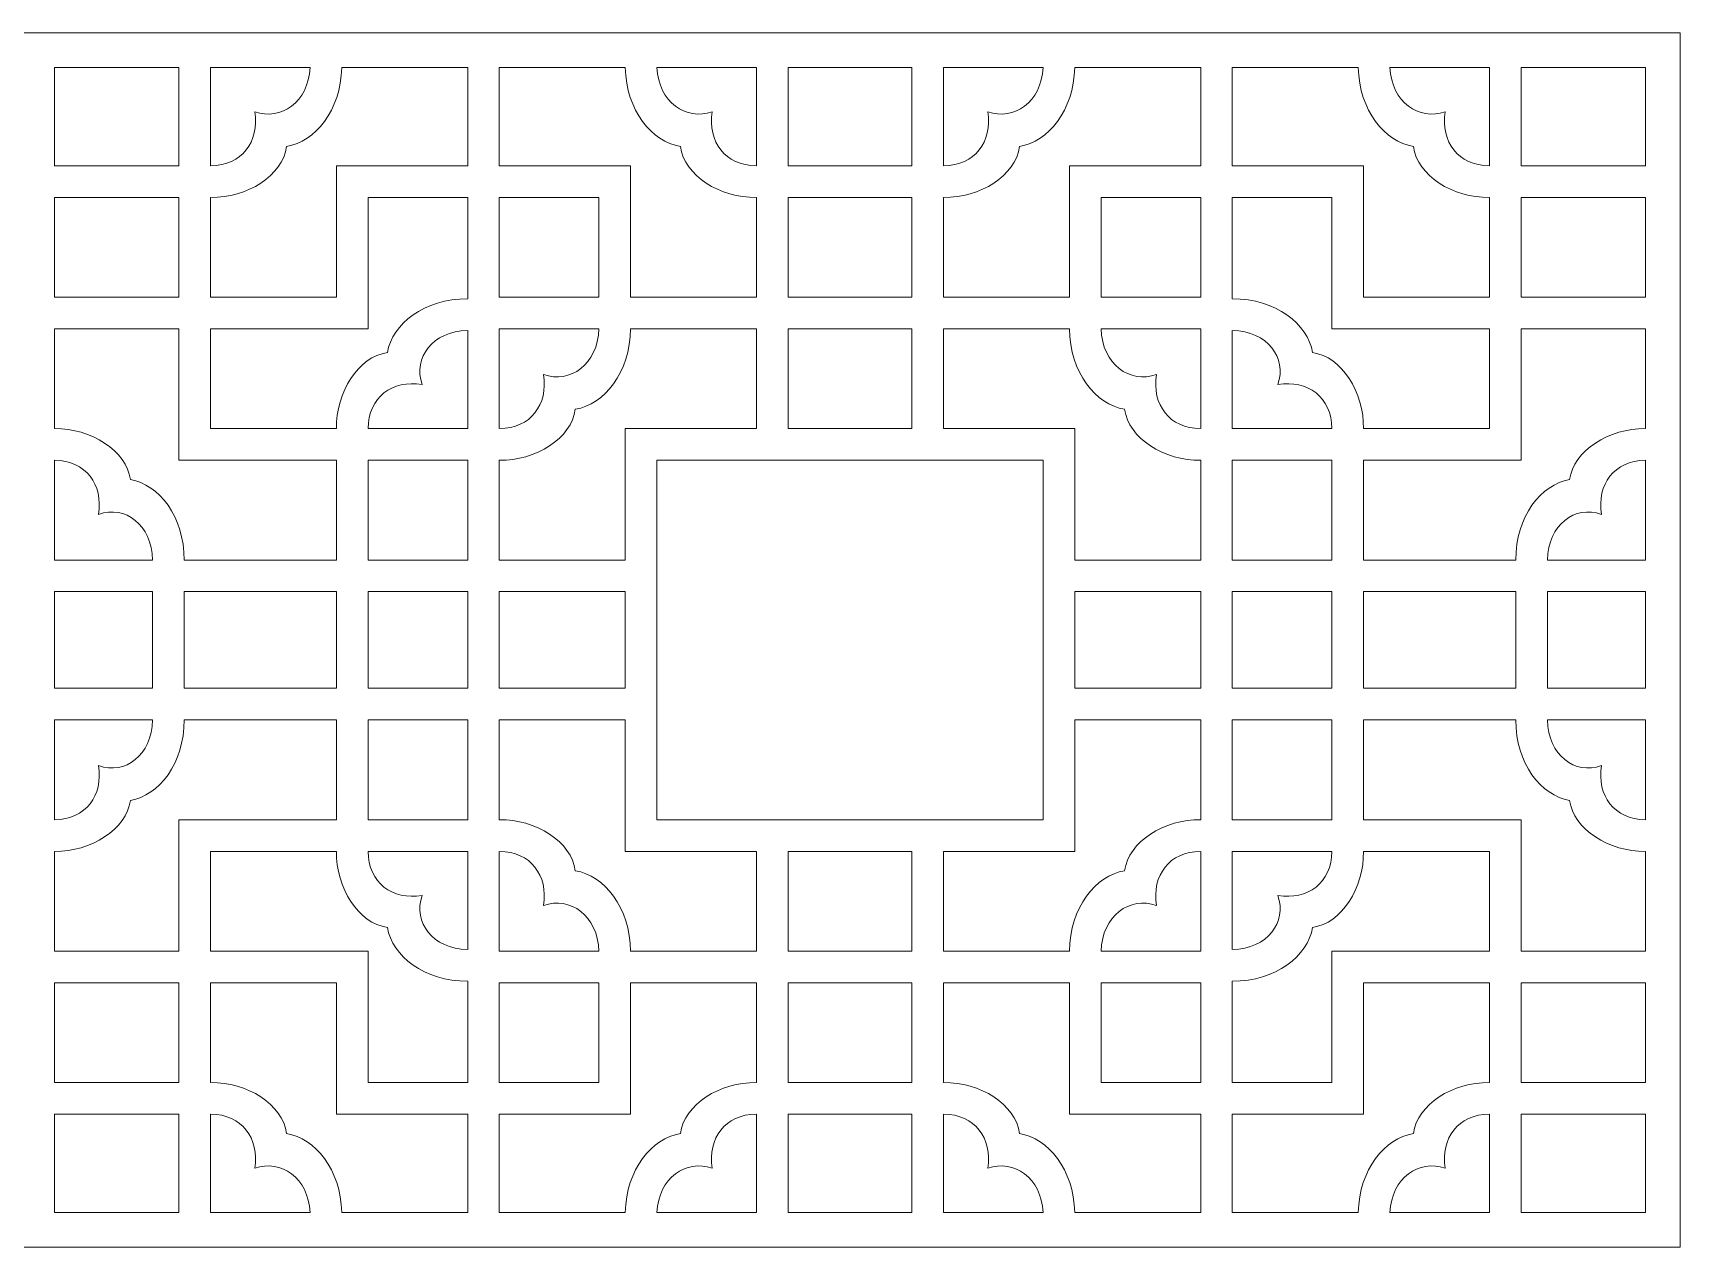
# Model space of a CAD drawing. Header units: centimetres. Extents: x -18.9 to 13.2, y -8.4 to 3.4.
# Drawn here: x -2.85 to 13.22, y -8.44 to 3.4 of the extents above; entities that cross this region are included whole.
import ezdxf

# ---------------------------------------------------------------- set-up
doc = ezdxf.new("R2010")
doc.units = ezdxf.units.CM
doc.header["$MEASUREMENT"] = 0
doc.layers.add('layer 1', color=7, linetype='Continuous')

msp = doc.modelspace()

# ---------------------------------------------------------------- linework, layer by layer
at = {"layer": 'layer 1', "color": 242, "lineweight": 9}
for points, knots in [([(-18.92007, -8.44021), (-18.92007, -8.44021), (-18.92007, 3.40062), (-18.92007, 3.40062), (-18.92007, 3.40062), (-18.92007, 3.40062), (13.21933, 3.40062), (13.21933, 3.40062), (13.21933, 3.40062), (13.21933, 3.40062), (13.21933, -8.44021), (13.21933, -8.44021), (13.21933, -8.44021), (13.21933, -8.44021), (-18.92007, -8.44021), (-18.92007, -8.44021)], [0, 0, 0, 0, 0.2, 0.2, 0.2, 0.2, 0.4, 0.4, 0.4, 0.4, 0.6, 0.6, 0.6, 0.6, 1, 1, 1, 1]), ([(-1.4256, 3.06231), (-1.4256, 3.06231), (-1.4256, 2.10446), (-1.4256, 2.10446), (-1.4256, 2.10446), (-1.4256, 2.10446), (-2.63896, 2.10446), (-2.63896, 2.10446), (-2.63896, 2.10446), (-2.63896, 2.10446), (-2.63896, 3.06231), (-2.63896, 3.06231), (-2.63896, 3.06231), (-2.63896, 3.06231), (-1.4256, 3.06231), (-1.4256, 3.06231)], [0, 0, 0, 0, 0.2, 0.2, 0.2, 0.2, 0.4, 0.4, 0.4, 0.4, 0.6, 0.6, 0.6, 0.6, 1, 1, 1, 1]), ([(-0.1468, 3.06231), (-0.16336, 2.72597), (-0.42983, 2.54078), (-0.68617, 2.6323), (-0.68617, 2.6323), (-0.64051, 2.33772), (-0.80952, 2.10792), (-1.11742, 2.10446), (-1.11742, 2.10446), (-1.11742, 2.10446), (-1.11742, 3.06231), (-1.11742, 3.06231), (-1.11742, 3.06231), (-1.11742, 3.06231), (-0.1468, 3.06231), (-0.1468, 3.06231)], [0, 0, 0, 0, 0.2, 0.2, 0.2, 0.2, 0.4, 0.4, 0.4, 0.4, 0.6, 0.6, 0.6, 0.6, 1, 1, 1, 1]), ([(1.39131, 3.06231), (1.39131, 3.06231), (1.39131, 2.10446), (1.39131, 2.10446), (1.39131, 2.10446), (1.39131, 2.10446), (0.11147, 2.10446), (0.11147, 2.10446), (0.11147, 2.10446), (0.11147, 2.10446), (0.11147, 0.8229), (0.11147, 0.8229), (0.11147, 0.8229), (0.11147, 0.8229), (-1.11742, 0.8229), (-1.11742, 0.8229), (-1.11742, 0.8229), (-1.11742, 0.8229), (-1.11742, 1.79628), (-1.11742, 1.79628), (-1.11742, 1.79628), (-0.76377, 1.78934), (-0.4119, 2.01067), (-0.3756, 2.29348), (-0.3756, 2.29348), (-0.09909, 2.33727), (0.15497, 2.64589), (0.1618, 3.06231), (0.1618, 3.06231), (0.1618, 3.06231), (1.39131, 3.06231), (1.39131, 3.06231)], [0, 0, 0, 0, 0.11111111, 0.11111111, 0.11111111, 0.11111111, 0.22222222, 0.22222222, 0.22222222, 0.22222222, 0.33333333, 0.33333333, 0.33333333, 0.33333333, 0.44444444, 0.44444444, 0.44444444, 0.44444444, 0.55555556, 0.55555556, 0.55555556, 0.55555556, 0.66666667, 0.66666667, 0.66666667, 0.66666667, 0.77777778, 0.77777778, 0.77777778, 0.77777778, 1, 1, 1, 1]), ([(2.929, 3.06231), (2.93584, 2.64589), (3.1899, 2.33727), (3.46641, 2.29348), (3.46641, 2.29348), (3.50271, 2.01067), (3.85458, 1.78934), (4.20823, 1.79628), (4.20823, 1.79628), (4.20823, 1.79628), (4.20823, 0.8229), (4.20823, 0.8229), (4.20823, 0.8229), (4.20823, 0.8229), (2.97934, 0.8229), (2.97934, 0.8229), (2.97934, 0.8229), (2.97934, 0.8229), (2.97934, 2.10446), (2.97934, 2.10446), (2.97934, 2.10446), (2.97934, 2.10446), (1.69949, 2.10446), (1.69949, 2.10446), (1.69949, 2.10446), (1.69949, 2.10446), (1.69949, 3.06231), (1.69949, 3.06231), (1.69949, 3.06231), (1.69949, 3.06231), (2.929, 3.06231), (2.929, 3.06231)], [0, 0, 0, 0, 0.11111111, 0.11111111, 0.11111111, 0.11111111, 0.22222222, 0.22222222, 0.22222222, 0.22222222, 0.33333333, 0.33333333, 0.33333333, 0.33333333, 0.44444444, 0.44444444, 0.44444444, 0.44444444, 0.55555556, 0.55555556, 0.55555556, 0.55555556, 0.66666667, 0.66666667, 0.66666667, 0.66666667, 0.77777778, 0.77777778, 0.77777778, 0.77777778, 1, 1, 1, 1]), ([(4.20823, 3.06231), (4.20823, 3.06231), (4.20823, 2.10446), (4.20823, 2.10446), (4.20823, 2.10446), (3.90032, 2.10792), (3.73131, 2.33772), (3.77697, 2.6323), (3.77697, 2.6323), (3.52064, 2.54078), (3.25416, 2.72597), (3.2376, 3.06231), (3.2376, 3.06231), (3.2376, 3.06231), (4.20823, 3.06231), (4.20823, 3.06231)], [0, 0, 0, 0, 0.2, 0.2, 0.2, 0.2, 0.4, 0.4, 0.4, 0.4, 0.6, 0.6, 0.6, 0.6, 1, 1, 1, 1]), ([(5.72566, 3.06231), (5.72566, 3.06231), (5.72566, 2.10446), (5.72566, 2.10446), (5.72566, 2.10446), (5.72566, 2.10446), (4.51641, 2.10446), (4.51641, 2.10446), (4.51641, 2.10446), (4.51641, 2.10446), (4.51641, 3.06231), (4.51641, 3.06231), (4.51641, 3.06231), (4.51641, 3.06231), (5.72566, 3.06231), (5.72566, 3.06231)], [0, 0, 0, 0, 0.2, 0.2, 0.2, 0.2, 0.4, 0.4, 0.4, 0.4, 0.6, 0.6, 0.6, 0.6, 1, 1, 1, 1]), ([(7.31306, 3.06231), (7.30623, 2.64589), (7.05216, 2.33727), (6.77565, 2.29348), (6.77565, 2.29348), (6.73936, 2.01067), (6.38748, 1.78934), (6.03384, 1.79628), (6.03384, 1.79628), (6.03384, 1.79628), (6.03384, 0.8229), (6.03384, 0.8229), (6.03384, 0.8229), (6.03384, 0.8229), (7.26272, 0.8229), (7.26272, 0.8229), (7.26272, 0.8229), (7.26272, 0.8229), (7.26272, 2.10446), (7.26272, 2.10446), (7.26272, 2.10446), (7.26272, 2.10446), (8.54257, 2.10446), (8.54257, 2.10446), (8.54257, 2.10446), (8.54257, 2.10446), (8.54257, 3.06231), (8.54257, 3.06231), (8.54257, 3.06231), (8.54257, 3.06231), (7.31306, 3.06231), (7.31306, 3.06231)], [0, 0, 0, 0, 0.11111111, 0.11111111, 0.11111111, 0.11111111, 0.22222222, 0.22222222, 0.22222222, 0.22222222, 0.33333333, 0.33333333, 0.33333333, 0.33333333, 0.44444444, 0.44444444, 0.44444444, 0.44444444, 0.55555556, 0.55555556, 0.55555556, 0.55555556, 0.66666667, 0.66666667, 0.66666667, 0.66666667, 0.77777778, 0.77777778, 0.77777778, 0.77777778, 1, 1, 1, 1]), ([(6.03384, 3.06231), (6.03384, 3.06231), (6.03384, 2.10446), (6.03384, 2.10446), (6.03384, 2.10446), (6.34174, 2.10792), (6.51075, 2.33772), (6.46509, 2.6323), (6.46509, 2.6323), (6.72143, 2.54078), (6.9879, 2.72597), (7.00446, 3.06231), (7.00446, 3.06231), (7.00446, 3.06231), (6.03384, 3.06231), (6.03384, 3.06231)], [0, 0, 0, 0, 0.2, 0.2, 0.2, 0.2, 0.4, 0.4, 0.4, 0.4, 0.6, 0.6, 0.6, 0.6, 1, 1, 1, 1]), ([(8.85075, 3.06231), (8.85075, 3.06231), (8.85075, 2.10446), (8.85075, 2.10446), (8.85075, 2.10446), (8.85075, 2.10446), (10.1306, 2.10446), (10.1306, 2.10446), (10.1306, 2.10446), (10.1306, 2.10446), (10.1306, 0.8229), (10.1306, 0.8229), (10.1306, 0.8229), (10.1306, 0.8229), (11.35948, 0.8229), (11.35948, 0.8229), (11.35948, 0.8229), (11.35948, 0.8229), (11.35948, 1.79628), (11.35948, 1.79628), (11.35948, 1.79628), (11.00584, 1.78934), (10.65396, 2.01067), (10.61767, 2.29348), (10.61767, 2.29348), (10.34116, 2.33727), (10.0871, 2.64589), (10.08026, 3.06231), (10.08026, 3.06231), (10.08026, 3.06231), (8.85075, 3.06231), (8.85075, 3.06231)], [0, 0, 0, 0, 0.11111111, 0.11111111, 0.11111111, 0.11111111, 0.22222222, 0.22222222, 0.22222222, 0.22222222, 0.33333333, 0.33333333, 0.33333333, 0.33333333, 0.44444444, 0.44444444, 0.44444444, 0.44444444, 0.55555556, 0.55555556, 0.55555556, 0.55555556, 0.66666667, 0.66666667, 0.66666667, 0.66666667, 0.77777778, 0.77777778, 0.77777778, 0.77777778, 1, 1, 1, 1]), ([(10.38886, 3.06231), (10.40542, 2.72597), (10.67189, 2.54078), (10.92823, 2.6323), (10.92823, 2.6323), (10.88257, 2.33772), (11.05158, 2.10792), (11.35948, 2.10446), (11.35948, 2.10446), (11.35948, 2.10446), (11.35948, 3.06231), (11.35948, 3.06231), (11.35948, 3.06231), (11.35948, 3.06231), (10.38886, 3.06231), (10.38886, 3.06231)], [0, 0, 0, 0, 0.2, 0.2, 0.2, 0.2, 0.4, 0.4, 0.4, 0.4, 0.6, 0.6, 0.6, 0.6, 1, 1, 1, 1]), ([(11.66766, 3.06231), (11.66766, 3.06231), (11.66766, 2.10446), (11.66766, 2.10446), (11.66766, 2.10446), (11.66766, 2.10446), (12.88102, 2.10446), (12.88102, 2.10446), (12.88102, 2.10446), (12.88102, 2.10446), (12.88102, 3.06231), (12.88102, 3.06231), (12.88102, 3.06231), (12.88102, 3.06231), (11.66766, 3.06231), (11.66766, 3.06231)], [0, 0, 0, 0, 0.2, 0.2, 0.2, 0.2, 0.4, 0.4, 0.4, 0.4, 0.6, 0.6, 0.6, 0.6, 1, 1, 1, 1]), ([(-2.63896, 1.79628), (-2.63896, 1.79628), (-1.4256, 1.79628), (-1.4256, 1.79628), (-1.4256, 1.79628), (-1.4256, 1.79628), (-1.4256, 0.8229), (-1.4256, 0.8229), (-1.4256, 0.8229), (-1.4256, 0.8229), (-2.63896, 0.8229), (-2.63896, 0.8229), (-2.63896, 0.8229), (-2.63896, 0.8229), (-2.63896, 1.79628), (-2.63896, 1.79628)], [0, 0, 0, 0, 0.2, 0.2, 0.2, 0.2, 0.4, 0.4, 0.4, 0.4, 0.6, 0.6, 0.6, 0.6, 1, 1, 1, 1]), ([(0.11147, -0.45866), (0.10453, -0.10502), (0.32586, 0.24686), (0.60867, 0.28315), (0.60867, 0.28315), (0.65294, 0.56271), (0.96791, 0.80715), (1.39131, 0.80848), (1.39131, 0.80848), (1.39131, 0.80848), (1.39131, 0.8229), (1.39131, 0.8229), (1.39131, 0.8229), (1.39131, 0.8229), (1.39131, 1.79628), (1.39131, 1.79628), (1.39131, 1.79628), (1.39131, 1.79628), (0.41965, 1.79628), (0.41965, 1.79628), (0.41965, 1.79628), (0.41965, 1.79628), (0.41965, 0.51472), (0.41965, 0.51472), (0.41965, 0.51472), (0.41965, 0.51472), (-1.11742, 0.51472), (-1.11742, 0.51472), (-1.11742, 0.51472), (-1.11742, 0.51472), (-1.11742, -0.45866), (-1.11742, -0.45866), (-1.11742, -0.45866), (-1.11742, -0.45866), (0.11147, -0.45866), (0.11147, -0.45866)], [0, 0, 0, 0, 0.1, 0.1, 0.1, 0.1, 0.2, 0.2, 0.2, 0.2, 0.3, 0.3, 0.3, 0.3, 0.4, 0.4, 0.4, 0.4, 0.5, 0.5, 0.5, 0.5, 0.6, 0.6, 0.6, 0.6, 0.7, 0.7, 0.7, 0.7, 0.8, 0.8, 0.8, 0.8, 1, 1, 1, 1]), ([(2.67116, 0.8229), (2.67116, 0.8229), (1.69949, 0.8229), (1.69949, 0.8229), (1.69949, 0.8229), (1.69949, 0.8229), (1.69949, 1.79628), (1.69949, 1.79628), (1.69949, 1.79628), (1.69949, 1.79628), (2.67116, 1.79628), (2.67116, 1.79628), (2.67116, 1.79628), (2.67116, 1.79628), (2.67116, 0.8229), (2.67116, 0.8229)], [0, 0, 0, 0, 0.2, 0.2, 0.2, 0.2, 0.4, 0.4, 0.4, 0.4, 0.6, 0.6, 0.6, 0.6, 1, 1, 1, 1]), ([(5.72566, 1.79628), (5.72566, 1.79628), (5.72566, 0.8229), (5.72566, 0.8229), (5.72566, 0.8229), (5.72566, 0.8229), (4.51641, 0.8229), (4.51641, 0.8229), (4.51641, 0.8229), (4.51641, 0.8229), (4.51641, 1.79628), (4.51641, 1.79628), (4.51641, 1.79628), (4.51641, 1.79628), (5.72566, 1.79628), (5.72566, 1.79628)], [0, 0, 0, 0, 0.2, 0.2, 0.2, 0.2, 0.4, 0.4, 0.4, 0.4, 0.6, 0.6, 0.6, 0.6, 1, 1, 1, 1]), ([(7.5709, 0.8229), (7.5709, 0.8229), (8.54257, 0.8229), (8.54257, 0.8229), (8.54257, 0.8229), (8.54257, 0.8229), (8.54257, 1.79628), (8.54257, 1.79628), (8.54257, 1.79628), (8.54257, 1.79628), (7.5709, 1.79628), (7.5709, 1.79628), (7.5709, 1.79628), (7.5709, 1.79628), (7.5709, 0.8229), (7.5709, 0.8229)], [0, 0, 0, 0, 0.2, 0.2, 0.2, 0.2, 0.4, 0.4, 0.4, 0.4, 0.6, 0.6, 0.6, 0.6, 1, 1, 1, 1]), ([(10.1306, -0.45866), (10.13753, -0.10502), (9.91621, 0.24686), (9.6334, 0.28315), (9.6334, 0.28315), (9.58912, 0.56271), (9.27415, 0.80715), (8.85075, 0.80848), (8.85075, 0.80848), (8.85075, 0.80848), (8.85075, 0.8229), (8.85075, 0.8229), (8.85075, 0.8229), (8.85075, 0.8229), (8.85075, 1.79628), (8.85075, 1.79628), (8.85075, 1.79628), (8.85075, 1.79628), (9.82242, 1.79628), (9.82242, 1.79628), (9.82242, 1.79628), (9.82242, 1.79628), (9.82242, 0.51472), (9.82242, 0.51472), (9.82242, 0.51472), (9.82242, 0.51472), (11.35948, 0.51472), (11.35948, 0.51472), (11.35948, 0.51472), (11.35948, 0.51472), (11.35948, -0.45866), (11.35948, -0.45866), (11.35948, -0.45866), (11.35948, -0.45866), (10.1306, -0.45866), (10.1306, -0.45866)], [0, 0, 0, 0, 0.1, 0.1, 0.1, 0.1, 0.2, 0.2, 0.2, 0.2, 0.3, 0.3, 0.3, 0.3, 0.4, 0.4, 0.4, 0.4, 0.5, 0.5, 0.5, 0.5, 0.6, 0.6, 0.6, 0.6, 0.7, 0.7, 0.7, 0.7, 0.8, 0.8, 0.8, 0.8, 1, 1, 1, 1]), ([(12.88102, 1.79628), (12.88102, 1.79628), (11.66766, 1.79628), (11.66766, 1.79628), (11.66766, 1.79628), (11.66766, 1.79628), (11.66766, 0.8229), (11.66766, 0.8229), (11.66766, 0.8229), (11.66766, 0.8229), (12.88102, 0.8229), (12.88102, 0.8229), (12.88102, 0.8229), (12.88102, 0.8229), (12.88102, 1.79628), (12.88102, 1.79628)], [0, 0, 0, 0, 0.2, 0.2, 0.2, 0.2, 0.4, 0.4, 0.4, 0.4, 0.6, 0.6, 0.6, 0.6, 1, 1, 1, 1]), ([(-2.63896, 0.51472), (-2.63896, 0.51472), (-1.4256, 0.51472), (-1.4256, 0.51472), (-1.4256, 0.51472), (-1.4256, 0.51472), (-1.4256, -0.76684), (-1.4256, -0.76684), (-1.4256, -0.76684), (-1.4256, -0.76684), (0.11147, -0.76684), (0.11147, -0.76684), (0.11147, -0.76684), (0.11147, -0.76684), (0.11147, -1.74022), (0.11147, -1.74022), (0.11147, -1.74022), (0.11147, -1.74022), (-1.37463, -1.74022), (-1.37463, -1.74022), (-1.37463, -1.74022), (-1.37531, -1.31595), (-1.62005, -1.0002), (-1.89998, -0.95586), (-1.89998, -0.95586), (-1.93618, -0.67381), (-2.28627, -0.45294), (-2.63896, -0.45864), (-2.63896, -0.45864), (-2.63896, -0.45864), (-2.63896, 0.51472), (-2.63896, 0.51472)], [0, 0, 0, 0, 0.11111111, 0.11111111, 0.11111111, 0.11111111, 0.22222222, 0.22222222, 0.22222222, 0.22222222, 0.33333333, 0.33333333, 0.33333333, 0.33333333, 0.44444444, 0.44444444, 0.44444444, 0.44444444, 0.55555556, 0.55555556, 0.55555556, 0.55555556, 0.66666667, 0.66666667, 0.66666667, 0.66666667, 0.77777778, 0.77777778, 0.77777778, 0.77777778, 1, 1, 1, 1]), ([(1.39131, 0.50026), (1.04625, 0.49045), (0.85473, 0.23241), (0.94749, -0.02741), (0.94749, -0.02741), (0.65291, 0.01825), (0.42311, -0.15076), (0.41965, -0.45866), (0.41965, -0.45866), (0.41965, -0.45866), (1.39131, -0.45866), (1.39131, -0.45866), (1.39131, -0.45866), (1.39131, -0.45866), (1.39131, 0.50026), (1.39131, 0.50026)], [0, 0, 0, 0, 0.2, 0.2, 0.2, 0.2, 0.4, 0.4, 0.4, 0.4, 0.6, 0.6, 0.6, 0.6, 1, 1, 1, 1]), ([(2.6707, 0.51472), (2.66171, 0.16857), (2.391, -0.02374), (2.13075, 0.06918), (2.13075, 0.06918), (2.17641, -0.2254), (2.00739, -0.45519), (1.69949, -0.45866), (1.69949, -0.45866), (1.69949, -0.45866), (1.69949, 0.51472), (1.69949, 0.51472), (1.69949, 0.51472), (1.69949, 0.51472), (2.6707, 0.51472), (2.6707, 0.51472)], [0, 0, 0, 0, 0.2, 0.2, 0.2, 0.2, 0.4, 0.4, 0.4, 0.4, 0.6, 0.6, 0.6, 0.6, 1, 1, 1, 1]), ([(1.69949, -0.76684), (2.05314, -0.77378), (2.40501, -0.55245), (2.44131, -0.26965), (2.44131, -0.26965), (2.72125, -0.22531), (2.97821, 0.09045), (2.97888, 0.51472), (2.97888, 0.51472), (2.97888, 0.51472), (2.97934, 0.51472), (2.97934, 0.51472), (2.97934, 0.51472), (2.97934, 0.51472), (4.20823, 0.51472), (4.20823, 0.51472), (4.20823, 0.51472), (4.20823, 0.51472), (4.20823, -0.45866), (4.20823, -0.45866), (4.20823, -0.45866), (4.20823, -0.45866), (2.92838, -0.45866), (2.92838, -0.45866), (2.92838, -0.45866), (2.92838, -0.45866), (2.92838, -1.74022), (2.92838, -1.74022), (2.92838, -1.74022), (2.92838, -1.74022), (1.69949, -1.74022), (1.69949, -1.74022), (1.69949, -1.74022), (1.69949, -1.74022), (1.69949, -0.76684), (1.69949, -0.76684)], [0, 0, 0, 0, 0.1, 0.1, 0.1, 0.1, 0.2, 0.2, 0.2, 0.2, 0.3, 0.3, 0.3, 0.3, 0.4, 0.4, 0.4, 0.4, 0.5, 0.5, 0.5, 0.5, 0.6, 0.6, 0.6, 0.6, 0.7, 0.7, 0.7, 0.7, 0.8, 0.8, 0.8, 0.8, 1, 1, 1, 1]), ([(5.72566, 0.51472), (5.72566, 0.51472), (5.72566, -0.45866), (5.72566, -0.45866), (5.72566, -0.45866), (5.72566, -0.45866), (4.51641, -0.45866), (4.51641, -0.45866), (4.51641, -0.45866), (4.51641, -0.45866), (4.51641, 0.51472), (4.51641, 0.51472), (4.51641, 0.51472), (4.51641, 0.51472), (5.72566, 0.51472), (5.72566, 0.51472)], [0, 0, 0, 0, 0.2, 0.2, 0.2, 0.2, 0.4, 0.4, 0.4, 0.4, 0.6, 0.6, 0.6, 0.6, 1, 1, 1, 1]), ([(8.54257, -0.76684), (8.18892, -0.77378), (7.83705, -0.55245), (7.80075, -0.26965), (7.80075, -0.26965), (7.52082, -0.22531), (7.26385, 0.09045), (7.26318, 0.51472), (7.26318, 0.51472), (7.26318, 0.51472), (7.26272, 0.51472), (7.26272, 0.51472), (7.26272, 0.51472), (7.26272, 0.51472), (6.03384, 0.51472), (6.03384, 0.51472), (6.03384, 0.51472), (6.03384, 0.51472), (6.03384, -0.45866), (6.03384, -0.45866), (6.03384, -0.45866), (6.03384, -0.45866), (7.31368, -0.45866), (7.31368, -0.45866), (7.31368, -0.45866), (7.31368, -0.45866), (7.31368, -1.74022), (7.31368, -1.74022), (7.31368, -1.74022), (7.31368, -1.74022), (8.54257, -1.74022), (8.54257, -1.74022), (8.54257, -1.74022), (8.54257, -1.74022), (8.54257, -0.76684), (8.54257, -0.76684)], [0, 0, 0, 0, 0.1, 0.1, 0.1, 0.1, 0.2, 0.2, 0.2, 0.2, 0.3, 0.3, 0.3, 0.3, 0.4, 0.4, 0.4, 0.4, 0.5, 0.5, 0.5, 0.5, 0.6, 0.6, 0.6, 0.6, 0.7, 0.7, 0.7, 0.7, 0.8, 0.8, 0.8, 0.8, 1, 1, 1, 1]), ([(7.57136, 0.51472), (7.58035, 0.16857), (7.85106, -0.02374), (8.11132, 0.06918), (8.11132, 0.06918), (8.06566, -0.2254), (8.23467, -0.45519), (8.54257, -0.45866), (8.54257, -0.45866), (8.54257, -0.45866), (8.54257, 0.51472), (8.54257, 0.51472), (8.54257, 0.51472), (8.54257, 0.51472), (7.57136, 0.51472), (7.57136, 0.51472)], [0, 0, 0, 0, 0.2, 0.2, 0.2, 0.2, 0.4, 0.4, 0.4, 0.4, 0.6, 0.6, 0.6, 0.6, 1, 1, 1, 1]), ([(8.85075, 0.50026), (9.19581, 0.49045), (9.38734, 0.23241), (9.29457, -0.02741), (9.29457, -0.02741), (9.58915, 0.01825), (9.81895, -0.15076), (9.82242, -0.45866), (9.82242, -0.45866), (9.82242, -0.45866), (8.85075, -0.45866), (8.85075, -0.45866), (8.85075, -0.45866), (8.85075, -0.45866), (8.85075, 0.50026), (8.85075, 0.50026)], [0, 0, 0, 0, 0.2, 0.2, 0.2, 0.2, 0.4, 0.4, 0.4, 0.4, 0.6, 0.6, 0.6, 0.6, 1, 1, 1, 1]), ([(12.88102, 0.51472), (12.88102, 0.51472), (11.66766, 0.51472), (11.66766, 0.51472), (11.66766, 0.51472), (11.66766, 0.51472), (11.66766, -0.76684), (11.66766, -0.76684), (11.66766, -0.76684), (11.66766, -0.76684), (10.1306, -0.76684), (10.1306, -0.76684), (10.1306, -0.76684), (10.1306, -0.76684), (10.1306, -1.74022), (10.1306, -1.74022), (10.1306, -1.74022), (10.1306, -1.74022), (11.6167, -1.74022), (11.6167, -1.74022), (11.6167, -1.74022), (11.61737, -1.31595), (11.86211, -1.0002), (12.14205, -0.95586), (12.14205, -0.95586), (12.17825, -0.67381), (12.52834, -0.45294), (12.88102, -0.45864), (12.88102, -0.45864), (12.88102, -0.45864), (12.88102, 0.51472), (12.88102, 0.51472)], [0, 0, 0, 0, 0.11111111, 0.11111111, 0.11111111, 0.11111111, 0.22222222, 0.22222222, 0.22222222, 0.22222222, 0.33333333, 0.33333333, 0.33333333, 0.33333333, 0.44444444, 0.44444444, 0.44444444, 0.44444444, 0.55555556, 0.55555556, 0.55555556, 0.55555556, 0.66666667, 0.66666667, 0.66666667, 0.66666667, 0.77777778, 0.77777778, 0.77777778, 0.77777778, 1, 1, 1, 1]), ([(-2.63896, -0.76691), (-2.33287, -0.77176), (-2.16503, -1.00102), (-2.21055, -1.29469), (-2.21055, -1.29469), (-1.95029, -1.20177), (-1.69181, -1.39407), (-1.68282, -1.74022), (-1.68282, -1.74022), (-1.68282, -1.74022), (-2.63896, -1.74022), (-2.63896, -1.74022), (-2.63896, -1.74022), (-2.63896, -1.74022), (-2.63896, -0.76691), (-2.63896, -0.76691)], [0, 0, 0, 0, 0.2, 0.2, 0.2, 0.2, 0.4, 0.4, 0.4, 0.4, 0.6, 0.6, 0.6, 0.6, 1, 1, 1, 1]), ([(1.39131, -1.74022), (1.39131, -1.74022), (0.41965, -1.74022), (0.41965, -1.74022), (0.41965, -1.74022), (0.41965, -1.74022), (0.41965, -0.76684), (0.41965, -0.76684), (0.41965, -0.76684), (0.41965, -0.76684), (1.39131, -0.76684), (1.39131, -0.76684), (1.39131, -0.76684), (1.39131, -0.76684), (1.39131, -1.74022), (1.39131, -1.74022)], [0, 0, 0, 0, 0.2, 0.2, 0.2, 0.2, 0.4, 0.4, 0.4, 0.4, 0.6, 0.6, 0.6, 0.6, 1, 1, 1, 1]), ([(7.00551, -0.76684), (7.00551, -1.93547), (7.00551, -3.10412), (7.00551, -4.27274), (7.00551, -4.27274), (5.83492, -4.27274), (4.40713, -4.27274), (3.23656, -4.27274), (3.23656, -4.27274), (3.23656, -3.10412), (3.23656, -1.93547), (3.23656, -0.76684), (3.23656, -0.76684), (4.40713, -0.76684), (5.83492, -0.76684), (7.00551, -0.76684)], [0, 0, 0, 0, 0.2, 0.2, 0.2, 0.2, 0.4, 0.4, 0.4, 0.4, 0.6, 0.6, 0.6, 0.6, 1, 1, 1, 1]), ([(8.85075, -1.74022), (8.85075, -1.74022), (9.82242, -1.74022), (9.82242, -1.74022), (9.82242, -1.74022), (9.82242, -1.74022), (9.82242, -0.76684), (9.82242, -0.76684), (9.82242, -0.76684), (9.82242, -0.76684), (8.85075, -0.76684), (8.85075, -0.76684), (8.85075, -0.76684), (8.85075, -0.76684), (8.85075, -1.74022), (8.85075, -1.74022)], [0, 0, 0, 0, 0.2, 0.2, 0.2, 0.2, 0.4, 0.4, 0.4, 0.4, 0.6, 0.6, 0.6, 0.6, 1, 1, 1, 1]), ([(12.88102, -0.76691), (12.57493, -0.77176), (12.40709, -1.00102), (12.45261, -1.29469), (12.45261, -1.29469), (12.19235, -1.20177), (11.93387, -1.39407), (11.92488, -1.74022), (11.92488, -1.74022), (11.92488, -1.74022), (12.88102, -1.74022), (12.88102, -1.74022), (12.88102, -1.74022), (12.88102, -1.74022), (12.88102, -0.76691), (12.88102, -0.76691)], [0, 0, 0, 0, 0.2, 0.2, 0.2, 0.2, 0.4, 0.4, 0.4, 0.4, 0.6, 0.6, 0.6, 0.6, 1, 1, 1, 1]), ([(-1.68282, -2.0484), (-1.68282, -2.0484), (-2.63896, -2.0484), (-2.63896, -2.0484), (-2.63896, -2.0484), (-2.63896, -2.36267), (-2.63896, -2.67693), (-2.63896, -2.99118), (-2.63896, -2.99118), (-2.63896, -2.99118), (-1.68282, -2.99118), (-1.68282, -2.99118), (-1.68282, -2.99118), (-1.68282, -2.67693), (-1.68282, -2.36266), (-1.68282, -2.0484)], [0, 0, 0, 0, 0.2, 0.2, 0.2, 0.2, 0.4, 0.4, 0.4, 0.4, 0.6, 0.6, 0.6, 0.6, 1, 1, 1, 1]), ([(0.11147, -2.0484), (0.11147, -2.0484), (-1.37463, -2.0484), (-1.37463, -2.0484), (-1.37463, -2.0484), (-1.37463, -2.36267), (-1.37463, -2.67693), (-1.37463, -2.99118), (-1.37463, -2.99118), (-1.37463, -2.99118), (0.11147, -2.99118), (0.11147, -2.99118), (0.11147, -2.99118), (0.11147, -2.67693), (0.11147, -2.36266), (0.11147, -2.0484)], [0, 0, 0, 0, 0.2, 0.2, 0.2, 0.2, 0.4, 0.4, 0.4, 0.4, 0.6, 0.6, 0.6, 0.6, 1, 1, 1, 1]), ([(1.39131, -2.0484), (1.39131, -2.0484), (0.41965, -2.0484), (0.41965, -2.0484), (0.41965, -2.0484), (0.41965, -2.36267), (0.41965, -2.67693), (0.41965, -2.99118), (0.41965, -2.99118), (0.41965, -2.99118), (1.39131, -2.99118), (1.39131, -2.99118), (1.39131, -2.99118), (1.39131, -2.67693), (1.39131, -2.36266), (1.39131, -2.0484)], [0, 0, 0, 0, 0.2, 0.2, 0.2, 0.2, 0.4, 0.4, 0.4, 0.4, 0.6, 0.6, 0.6, 0.6, 1, 1, 1, 1]), ([(2.92838, -2.0484), (2.92838, -2.0484), (1.69949, -2.0484), (1.69949, -2.0484), (1.69949, -2.0484), (1.69949, -2.36267), (1.69949, -2.67693), (1.69949, -2.99118), (1.69949, -2.99118), (1.69949, -2.99118), (2.92838, -2.99118), (2.92838, -2.99118), (2.92838, -2.99118), (2.92838, -2.67693), (2.92838, -2.36266), (2.92838, -2.0484)], [0, 0, 0, 0, 0.2, 0.2, 0.2, 0.2, 0.4, 0.4, 0.4, 0.4, 0.6, 0.6, 0.6, 0.6, 1, 1, 1, 1]), ([(7.31368, -2.0484), (7.31368, -2.0484), (8.54257, -2.0484), (8.54257, -2.0484), (8.54257, -2.0484), (8.54257, -2.36267), (8.54257, -2.67693), (8.54257, -2.99118), (8.54257, -2.99118), (8.54257, -2.99118), (7.31368, -2.99118), (7.31368, -2.99118), (7.31368, -2.99118), (7.31368, -2.67693), (7.31368, -2.36266), (7.31368, -2.0484)], [0, 0, 0, 0, 0.2, 0.2, 0.2, 0.2, 0.4, 0.4, 0.4, 0.4, 0.6, 0.6, 0.6, 0.6, 1, 1, 1, 1]), ([(8.85075, -2.0484), (8.85075, -2.0484), (9.82242, -2.0484), (9.82242, -2.0484), (9.82242, -2.0484), (9.82242, -2.36267), (9.82242, -2.67693), (9.82242, -2.99118), (9.82242, -2.99118), (9.82242, -2.99118), (8.85075, -2.99118), (8.85075, -2.99118), (8.85075, -2.99118), (8.85075, -2.67693), (8.85075, -2.36266), (8.85075, -2.0484)], [0, 0, 0, 0, 0.2, 0.2, 0.2, 0.2, 0.4, 0.4, 0.4, 0.4, 0.6, 0.6, 0.6, 0.6, 1, 1, 1, 1]), ([(10.1306, -2.0484), (10.1306, -2.0484), (11.6167, -2.0484), (11.6167, -2.0484), (11.6167, -2.0484), (11.6167, -2.36267), (11.6167, -2.67693), (11.6167, -2.99118), (11.6167, -2.99118), (11.6167, -2.99118), (10.1306, -2.99118), (10.1306, -2.99118), (10.1306, -2.99118), (10.1306, -2.67693), (10.1306, -2.36266), (10.1306, -2.0484)], [0, 0, 0, 0, 0.2, 0.2, 0.2, 0.2, 0.4, 0.4, 0.4, 0.4, 0.6, 0.6, 0.6, 0.6, 1, 1, 1, 1]), ([(11.92488, -2.0484), (11.92488, -2.0484), (12.88102, -2.0484), (12.88102, -2.0484), (12.88102, -2.0484), (12.88102, -2.36267), (12.88102, -2.67693), (12.88102, -2.99118), (12.88102, -2.99118), (12.88102, -2.99118), (11.92488, -2.99118), (11.92488, -2.99118), (11.92488, -2.99118), (11.92488, -2.67693), (11.92488, -2.36266), (11.92488, -2.0484)], [0, 0, 0, 0, 0.2, 0.2, 0.2, 0.2, 0.4, 0.4, 0.4, 0.4, 0.6, 0.6, 0.6, 0.6, 1, 1, 1, 1]), ([(-2.63896, -4.27268), (-2.33287, -4.26783), (-2.16503, -4.03857), (-2.21055, -3.7449), (-2.21055, -3.7449), (-1.95029, -3.83782), (-1.69181, -3.64551), (-1.68282, -3.29936), (-1.68282, -3.29936), (-1.68282, -3.29936), (-2.63896, -3.29936), (-2.63896, -3.29936), (-2.63896, -3.29936), (-2.63896, -3.29936), (-2.63896, -4.27268), (-2.63896, -4.27268)], [0, 0, 0, 0, 0.2, 0.2, 0.2, 0.2, 0.4, 0.4, 0.4, 0.4, 0.6, 0.6, 0.6, 0.6, 1, 1, 1, 1]), ([(-2.63896, -5.5543), (-2.63896, -5.5543), (-1.4256, -5.5543), (-1.4256, -5.5543), (-1.4256, -5.5543), (-1.4256, -5.5543), (-1.4256, -4.27274), (-1.4256, -4.27274), (-1.4256, -4.27274), (-1.4256, -4.27274), (0.11147, -4.27274), (0.11147, -4.27274), (0.11147, -4.27274), (0.11147, -4.27274), (0.11147, -3.29936), (0.11147, -3.29936), (0.11147, -3.29936), (0.11147, -3.29936), (-1.37463, -3.29936), (-1.37463, -3.29936), (-1.37463, -3.29936), (-1.37531, -3.72363), (-1.62005, -4.03939), (-1.89998, -4.08373), (-1.89998, -4.08373), (-1.93618, -4.36578), (-2.28627, -4.58665), (-2.63896, -4.58095), (-2.63896, -4.58095), (-2.63896, -4.58095), (-2.63896, -5.5543), (-2.63896, -5.5543)], [0, 0, 0, 0, 0.11111111, 0.11111111, 0.11111111, 0.11111111, 0.22222222, 0.22222222, 0.22222222, 0.22222222, 0.33333333, 0.33333333, 0.33333333, 0.33333333, 0.44444444, 0.44444444, 0.44444444, 0.44444444, 0.55555556, 0.55555556, 0.55555556, 0.55555556, 0.66666667, 0.66666667, 0.66666667, 0.66666667, 0.77777778, 0.77777778, 0.77777778, 0.77777778, 1, 1, 1, 1]), ([(1.39131, -3.29936), (1.39131, -3.29936), (0.41965, -3.29936), (0.41965, -3.29936), (0.41965, -3.29936), (0.41965, -3.29936), (0.41965, -4.27274), (0.41965, -4.27274), (0.41965, -4.27274), (0.41965, -4.27274), (1.39131, -4.27274), (1.39131, -4.27274), (1.39131, -4.27274), (1.39131, -4.27274), (1.39131, -3.29936), (1.39131, -3.29936)], [0, 0, 0, 0, 0.2, 0.2, 0.2, 0.2, 0.4, 0.4, 0.4, 0.4, 0.6, 0.6, 0.6, 0.6, 1, 1, 1, 1]), ([(1.69949, -4.27274), (2.05314, -4.26581), (2.40501, -4.48713), (2.44131, -4.76994), (2.44131, -4.76994), (2.72125, -4.81428), (2.97821, -5.13003), (2.97888, -5.5543), (2.97888, -5.5543), (2.97888, -5.5543), (2.97934, -5.5543), (2.97934, -5.5543), (2.97934, -5.5543), (2.97934, -5.5543), (4.20823, -5.5543), (4.20823, -5.5543), (4.20823, -5.5543), (4.20823, -5.5543), (4.20823, -4.58092), (4.20823, -4.58092), (4.20823, -4.58092), (4.20823, -4.58092), (2.92838, -4.58092), (2.92838, -4.58092), (2.92838, -4.58092), (2.92838, -4.58092), (2.92838, -3.29936), (2.92838, -3.29936), (2.92838, -3.29936), (2.92838, -3.29936), (1.69949, -3.29936), (1.69949, -3.29936), (1.69949, -3.29936), (1.69949, -3.29936), (1.69949, -4.27274), (1.69949, -4.27274)], [0, 0, 0, 0, 0.1, 0.1, 0.1, 0.1, 0.2, 0.2, 0.2, 0.2, 0.3, 0.3, 0.3, 0.3, 0.4, 0.4, 0.4, 0.4, 0.5, 0.5, 0.5, 0.5, 0.6, 0.6, 0.6, 0.6, 0.7, 0.7, 0.7, 0.7, 0.8, 0.8, 0.8, 0.8, 1, 1, 1, 1]), ([(8.54257, -4.27274), (8.18892, -4.26581), (7.83705, -4.48713), (7.80075, -4.76994), (7.80075, -4.76994), (7.52082, -4.81428), (7.26385, -5.13003), (7.26318, -5.5543), (7.26318, -5.5543), (7.26318, -5.5543), (7.26272, -5.5543), (7.26272, -5.5543), (7.26272, -5.5543), (7.26272, -5.5543), (6.03384, -5.5543), (6.03384, -5.5543), (6.03384, -5.5543), (6.03384, -5.5543), (6.03384, -4.58092), (6.03384, -4.58092), (6.03384, -4.58092), (6.03384, -4.58092), (7.31368, -4.58092), (7.31368, -4.58092), (7.31368, -4.58092), (7.31368, -4.58092), (7.31368, -3.29936), (7.31368, -3.29936), (7.31368, -3.29936), (7.31368, -3.29936), (8.54257, -3.29936), (8.54257, -3.29936), (8.54257, -3.29936), (8.54257, -3.29936), (8.54257, -4.27274), (8.54257, -4.27274)], [0, 0, 0, 0, 0.1, 0.1, 0.1, 0.1, 0.2, 0.2, 0.2, 0.2, 0.3, 0.3, 0.3, 0.3, 0.4, 0.4, 0.4, 0.4, 0.5, 0.5, 0.5, 0.5, 0.6, 0.6, 0.6, 0.6, 0.7, 0.7, 0.7, 0.7, 0.8, 0.8, 0.8, 0.8, 1, 1, 1, 1]), ([(8.85075, -3.29936), (8.85075, -3.29936), (9.82242, -3.29936), (9.82242, -3.29936), (9.82242, -3.29936), (9.82242, -3.29936), (9.82242, -4.27274), (9.82242, -4.27274), (9.82242, -4.27274), (9.82242, -4.27274), (8.85075, -4.27274), (8.85075, -4.27274), (8.85075, -4.27274), (8.85075, -4.27274), (8.85075, -3.29936), (8.85075, -3.29936)], [0, 0, 0, 0, 0.2, 0.2, 0.2, 0.2, 0.4, 0.4, 0.4, 0.4, 0.6, 0.6, 0.6, 0.6, 1, 1, 1, 1]), ([(12.88102, -5.5543), (12.88102, -5.5543), (11.66766, -5.5543), (11.66766, -5.5543), (11.66766, -5.5543), (11.66766, -5.5543), (11.66766, -4.27274), (11.66766, -4.27274), (11.66766, -4.27274), (11.66766, -4.27274), (10.1306, -4.27274), (10.1306, -4.27274), (10.1306, -4.27274), (10.1306, -4.27274), (10.1306, -3.29936), (10.1306, -3.29936), (10.1306, -3.29936), (10.1306, -3.29936), (11.6167, -3.29936), (11.6167, -3.29936), (11.6167, -3.29936), (11.61737, -3.72363), (11.86211, -4.03939), (12.14205, -4.08373), (12.14205, -4.08373), (12.17825, -4.36578), (12.52834, -4.58665), (12.88102, -4.58095), (12.88102, -4.58095), (12.88102, -4.58095), (12.88102, -5.5543), (12.88102, -5.5543)], [0, 0, 0, 0, 0.11111111, 0.11111111, 0.11111111, 0.11111111, 0.22222222, 0.22222222, 0.22222222, 0.22222222, 0.33333333, 0.33333333, 0.33333333, 0.33333333, 0.44444444, 0.44444444, 0.44444444, 0.44444444, 0.55555556, 0.55555556, 0.55555556, 0.55555556, 0.66666667, 0.66666667, 0.66666667, 0.66666667, 0.77777778, 0.77777778, 0.77777778, 0.77777778, 1, 1, 1, 1]), ([(12.88102, -4.27268), (12.57493, -4.26783), (12.40709, -4.03857), (12.45261, -3.7449), (12.45261, -3.7449), (12.19235, -3.83782), (11.93387, -3.64551), (11.92488, -3.29936), (11.92488, -3.29936), (11.92488, -3.29936), (12.88102, -3.29936), (12.88102, -3.29936), (12.88102, -3.29936), (12.88102, -3.29936), (12.88102, -4.27268), (12.88102, -4.27268)], [0, 0, 0, 0, 0.2, 0.2, 0.2, 0.2, 0.4, 0.4, 0.4, 0.4, 0.6, 0.6, 0.6, 0.6, 1, 1, 1, 1]), ([(0.11147, -4.58092), (0.10453, -4.93457), (0.32586, -5.28644), (0.60867, -5.32274), (0.60867, -5.32274), (0.65294, -5.6023), (0.96791, -5.84673), (1.39131, -5.84807), (1.39131, -5.84807), (1.39131, -5.84807), (1.39131, -5.86248), (1.39131, -5.86248), (1.39131, -5.86248), (1.39131, -5.86248), (1.39131, -6.83586), (1.39131, -6.83586), (1.39131, -6.83586), (1.39131, -6.83586), (0.41965, -6.83586), (0.41965, -6.83586), (0.41965, -6.83586), (0.41965, -6.83586), (0.41965, -5.5543), (0.41965, -5.5543), (0.41965, -5.5543), (0.41965, -5.5543), (-1.11742, -5.5543), (-1.11742, -5.5543), (-1.11742, -5.5543), (-1.11742, -5.5543), (-1.11742, -4.58092), (-1.11742, -4.58092), (-1.11742, -4.58092), (-1.11742, -4.58092), (0.11147, -4.58092), (0.11147, -4.58092)], [0, 0, 0, 0, 0.1, 0.1, 0.1, 0.1, 0.2, 0.2, 0.2, 0.2, 0.3, 0.3, 0.3, 0.3, 0.4, 0.4, 0.4, 0.4, 0.5, 0.5, 0.5, 0.5, 0.6, 0.6, 0.6, 0.6, 0.7, 0.7, 0.7, 0.7, 0.8, 0.8, 0.8, 0.8, 1, 1, 1, 1]), ([(1.39131, -5.53984), (1.04625, -5.53004), (0.85473, -5.272), (0.94749, -5.01217), (0.94749, -5.01217), (0.65291, -5.05783), (0.42311, -4.88882), (0.41965, -4.58092), (0.41965, -4.58092), (0.41965, -4.58092), (1.39131, -4.58092), (1.39131, -4.58092), (1.39131, -4.58092), (1.39131, -4.58092), (1.39131, -5.53984), (1.39131, -5.53984)], [0, 0, 0, 0, 0.2, 0.2, 0.2, 0.2, 0.4, 0.4, 0.4, 0.4, 0.6, 0.6, 0.6, 0.6, 1, 1, 1, 1]), ([(2.6707, -5.5543), (2.66171, -5.20815), (2.391, -5.01585), (2.13075, -5.10877), (2.13075, -5.10877), (2.17641, -4.81419), (2.00739, -4.58439), (1.69949, -4.58092), (1.69949, -4.58092), (1.69949, -4.58092), (1.69949, -5.5543), (1.69949, -5.5543), (1.69949, -5.5543), (1.69949, -5.5543), (2.6707, -5.5543), (2.6707, -5.5543)], [0, 0, 0, 0, 0.2, 0.2, 0.2, 0.2, 0.4, 0.4, 0.4, 0.4, 0.6, 0.6, 0.6, 0.6, 1, 1, 1, 1]), ([(5.72566, -5.5543), (5.72566, -5.5543), (5.72566, -4.58092), (5.72566, -4.58092), (5.72566, -4.58092), (5.72566, -4.58092), (4.51641, -4.58092), (4.51641, -4.58092), (4.51641, -4.58092), (4.51641, -4.58092), (4.51641, -5.5543), (4.51641, -5.5543), (4.51641, -5.5543), (4.51641, -5.5543), (5.72566, -5.5543), (5.72566, -5.5543)], [0, 0, 0, 0, 0.2, 0.2, 0.2, 0.2, 0.4, 0.4, 0.4, 0.4, 0.6, 0.6, 0.6, 0.6, 1, 1, 1, 1]), ([(7.57136, -5.5543), (7.58035, -5.20815), (7.85106, -5.01585), (8.11132, -5.10877), (8.11132, -5.10877), (8.06566, -4.81419), (8.23467, -4.58439), (8.54257, -4.58092), (8.54257, -4.58092), (8.54257, -4.58092), (8.54257, -5.5543), (8.54257, -5.5543), (8.54257, -5.5543), (8.54257, -5.5543), (7.57136, -5.5543), (7.57136, -5.5543)], [0, 0, 0, 0, 0.2, 0.2, 0.2, 0.2, 0.4, 0.4, 0.4, 0.4, 0.6, 0.6, 0.6, 0.6, 1, 1, 1, 1]), ([(8.85075, -5.53984), (9.19581, -5.53004), (9.38734, -5.272), (9.29457, -5.01217), (9.29457, -5.01217), (9.58915, -5.05783), (9.81895, -4.88882), (9.82242, -4.58092), (9.82242, -4.58092), (9.82242, -4.58092), (8.85075, -4.58092), (8.85075, -4.58092), (8.85075, -4.58092), (8.85075, -4.58092), (8.85075, -5.53984), (8.85075, -5.53984)], [0, 0, 0, 0, 0.2, 0.2, 0.2, 0.2, 0.4, 0.4, 0.4, 0.4, 0.6, 0.6, 0.6, 0.6, 1, 1, 1, 1]), ([(10.1306, -4.58092), (10.13753, -4.93457), (9.91621, -5.28644), (9.6334, -5.32274), (9.6334, -5.32274), (9.58912, -5.6023), (9.27415, -5.84673), (8.85075, -5.84807), (8.85075, -5.84807), (8.85075, -5.84807), (8.85075, -5.86248), (8.85075, -5.86248), (8.85075, -5.86248), (8.85075, -5.86248), (8.85075, -6.83586), (8.85075, -6.83586), (8.85075, -6.83586), (8.85075, -6.83586), (9.82242, -6.83586), (9.82242, -6.83586), (9.82242, -6.83586), (9.82242, -6.83586), (9.82242, -5.5543), (9.82242, -5.5543), (9.82242, -5.5543), (9.82242, -5.5543), (11.35948, -5.5543), (11.35948, -5.5543), (11.35948, -5.5543), (11.35948, -5.5543), (11.35948, -4.58092), (11.35948, -4.58092), (11.35948, -4.58092), (11.35948, -4.58092), (10.1306, -4.58092), (10.1306, -4.58092)], [0, 0, 0, 0, 0.1, 0.1, 0.1, 0.1, 0.2, 0.2, 0.2, 0.2, 0.3, 0.3, 0.3, 0.3, 0.4, 0.4, 0.4, 0.4, 0.5, 0.5, 0.5, 0.5, 0.6, 0.6, 0.6, 0.6, 0.7, 0.7, 0.7, 0.7, 0.8, 0.8, 0.8, 0.8, 1, 1, 1, 1]), ([(-2.63896, -6.83586), (-2.63896, -6.83586), (-1.4256, -6.83586), (-1.4256, -6.83586), (-1.4256, -6.83586), (-1.4256, -6.83586), (-1.4256, -5.86248), (-1.4256, -5.86248), (-1.4256, -5.86248), (-1.4256, -5.86248), (-2.63896, -5.86248), (-2.63896, -5.86248), (-2.63896, -5.86248), (-2.63896, -5.86248), (-2.63896, -6.83586), (-2.63896, -6.83586)], [0, 0, 0, 0, 0.2, 0.2, 0.2, 0.2, 0.4, 0.4, 0.4, 0.4, 0.6, 0.6, 0.6, 0.6, 1, 1, 1, 1]), ([(1.39131, -8.1019), (1.39131, -8.1019), (1.39131, -7.14404), (1.39131, -7.14404), (1.39131, -7.14404), (1.39131, -7.14404), (0.11147, -7.14404), (0.11147, -7.14404), (0.11147, -7.14404), (0.11147, -7.14404), (0.11147, -5.86248), (0.11147, -5.86248), (0.11147, -5.86248), (0.11147, -5.86248), (-1.11742, -5.86248), (-1.11742, -5.86248), (-1.11742, -5.86248), (-1.11742, -5.86248), (-1.11742, -6.83586), (-1.11742, -6.83586), (-1.11742, -6.83586), (-0.76377, -6.82893), (-0.4119, -7.05025), (-0.3756, -7.33306), (-0.3756, -7.33306), (-0.09909, -7.37685), (0.15497, -7.68547), (0.1618, -8.1019), (0.1618, -8.1019), (0.1618, -8.1019), (1.39131, -8.1019), (1.39131, -8.1019)], [0, 0, 0, 0, 0.11111111, 0.11111111, 0.11111111, 0.11111111, 0.22222222, 0.22222222, 0.22222222, 0.22222222, 0.33333333, 0.33333333, 0.33333333, 0.33333333, 0.44444444, 0.44444444, 0.44444444, 0.44444444, 0.55555556, 0.55555556, 0.55555556, 0.55555556, 0.66666667, 0.66666667, 0.66666667, 0.66666667, 0.77777778, 0.77777778, 0.77777778, 0.77777778, 1, 1, 1, 1]), ([(2.67116, -5.86248), (2.67116, -5.86248), (1.69949, -5.86248), (1.69949, -5.86248), (1.69949, -5.86248), (1.69949, -5.86248), (1.69949, -6.83586), (1.69949, -6.83586), (1.69949, -6.83586), (1.69949, -6.83586), (2.67116, -6.83586), (2.67116, -6.83586), (2.67116, -6.83586), (2.67116, -6.83586), (2.67116, -5.86248), (2.67116, -5.86248)], [0, 0, 0, 0, 0.2, 0.2, 0.2, 0.2, 0.4, 0.4, 0.4, 0.4, 0.6, 0.6, 0.6, 0.6, 1, 1, 1, 1]), ([(2.929, -8.1019), (2.93584, -7.68547), (3.1899, -7.37685), (3.46641, -7.33306), (3.46641, -7.33306), (3.50271, -7.05025), (3.85458, -6.82893), (4.20823, -6.83586), (4.20823, -6.83586), (4.20823, -6.83586), (4.20823, -5.86248), (4.20823, -5.86248), (4.20823, -5.86248), (4.20823, -5.86248), (2.97934, -5.86248), (2.97934, -5.86248), (2.97934, -5.86248), (2.97934, -5.86248), (2.97934, -7.14404), (2.97934, -7.14404), (2.97934, -7.14404), (2.97934, -7.14404), (1.69949, -7.14404), (1.69949, -7.14404), (1.69949, -7.14404), (1.69949, -7.14404), (1.69949, -8.1019), (1.69949, -8.1019), (1.69949, -8.1019), (1.69949, -8.1019), (2.929, -8.1019), (2.929, -8.1019)], [0, 0, 0, 0, 0.11111111, 0.11111111, 0.11111111, 0.11111111, 0.22222222, 0.22222222, 0.22222222, 0.22222222, 0.33333333, 0.33333333, 0.33333333, 0.33333333, 0.44444444, 0.44444444, 0.44444444, 0.44444444, 0.55555556, 0.55555556, 0.55555556, 0.55555556, 0.66666667, 0.66666667, 0.66666667, 0.66666667, 0.77777778, 0.77777778, 0.77777778, 0.77777778, 1, 1, 1, 1]), ([(5.72566, -6.83586), (5.72566, -6.83586), (5.72566, -5.86248), (5.72566, -5.86248), (5.72566, -5.86248), (5.72566, -5.86248), (4.51641, -5.86248), (4.51641, -5.86248), (4.51641, -5.86248), (4.51641, -5.86248), (4.51641, -6.83586), (4.51641, -6.83586), (4.51641, -6.83586), (4.51641, -6.83586), (5.72566, -6.83586), (5.72566, -6.83586)], [0, 0, 0, 0, 0.2, 0.2, 0.2, 0.2, 0.4, 0.4, 0.4, 0.4, 0.6, 0.6, 0.6, 0.6, 1, 1, 1, 1]), ([(7.31306, -8.1019), (7.30623, -7.68547), (7.05216, -7.37685), (6.77565, -7.33306), (6.77565, -7.33306), (6.73936, -7.05025), (6.38748, -6.82893), (6.03384, -6.83586), (6.03384, -6.83586), (6.03384, -6.83586), (6.03384, -5.86248), (6.03384, -5.86248), (6.03384, -5.86248), (6.03384, -5.86248), (7.26272, -5.86248), (7.26272, -5.86248), (7.26272, -5.86248), (7.26272, -5.86248), (7.26272, -7.14404), (7.26272, -7.14404), (7.26272, -7.14404), (7.26272, -7.14404), (8.54257, -7.14404), (8.54257, -7.14404), (8.54257, -7.14404), (8.54257, -7.14404), (8.54257, -8.1019), (8.54257, -8.1019), (8.54257, -8.1019), (8.54257, -8.1019), (7.31306, -8.1019), (7.31306, -8.1019)], [0, 0, 0, 0, 0.11111111, 0.11111111, 0.11111111, 0.11111111, 0.22222222, 0.22222222, 0.22222222, 0.22222222, 0.33333333, 0.33333333, 0.33333333, 0.33333333, 0.44444444, 0.44444444, 0.44444444, 0.44444444, 0.55555556, 0.55555556, 0.55555556, 0.55555556, 0.66666667, 0.66666667, 0.66666667, 0.66666667, 0.77777778, 0.77777778, 0.77777778, 0.77777778, 1, 1, 1, 1]), ([(7.5709, -5.86248), (7.5709, -5.86248), (8.54257, -5.86248), (8.54257, -5.86248), (8.54257, -5.86248), (8.54257, -5.86248), (8.54257, -6.83586), (8.54257, -6.83586), (8.54257, -6.83586), (8.54257, -6.83586), (7.5709, -6.83586), (7.5709, -6.83586), (7.5709, -6.83586), (7.5709, -6.83586), (7.5709, -5.86248), (7.5709, -5.86248)], [0, 0, 0, 0, 0.2, 0.2, 0.2, 0.2, 0.4, 0.4, 0.4, 0.4, 0.6, 0.6, 0.6, 0.6, 1, 1, 1, 1]), ([(8.85075, -8.1019), (8.85075, -8.1019), (8.85075, -7.14404), (8.85075, -7.14404), (8.85075, -7.14404), (8.85075, -7.14404), (10.1306, -7.14404), (10.1306, -7.14404), (10.1306, -7.14404), (10.1306, -7.14404), (10.1306, -5.86248), (10.1306, -5.86248), (10.1306, -5.86248), (10.1306, -5.86248), (11.35948, -5.86248), (11.35948, -5.86248), (11.35948, -5.86248), (11.35948, -5.86248), (11.35948, -6.83586), (11.35948, -6.83586), (11.35948, -6.83586), (11.00584, -6.82893), (10.65396, -7.05025), (10.61767, -7.33306), (10.61767, -7.33306), (10.34116, -7.37685), (10.0871, -7.68547), (10.08026, -8.1019), (10.08026, -8.1019), (10.08026, -8.1019), (8.85075, -8.1019), (8.85075, -8.1019)], [0, 0, 0, 0, 0.11111111, 0.11111111, 0.11111111, 0.11111111, 0.22222222, 0.22222222, 0.22222222, 0.22222222, 0.33333333, 0.33333333, 0.33333333, 0.33333333, 0.44444444, 0.44444444, 0.44444444, 0.44444444, 0.55555556, 0.55555556, 0.55555556, 0.55555556, 0.66666667, 0.66666667, 0.66666667, 0.66666667, 0.77777778, 0.77777778, 0.77777778, 0.77777778, 1, 1, 1, 1]), ([(12.88102, -6.83586), (12.88102, -6.83586), (11.66766, -6.83586), (11.66766, -6.83586), (11.66766, -6.83586), (11.66766, -6.83586), (11.66766, -5.86248), (11.66766, -5.86248), (11.66766, -5.86248), (11.66766, -5.86248), (12.88102, -5.86248), (12.88102, -5.86248), (12.88102, -5.86248), (12.88102, -5.86248), (12.88102, -6.83586), (12.88102, -6.83586)], [0, 0, 0, 0, 0.2, 0.2, 0.2, 0.2, 0.4, 0.4, 0.4, 0.4, 0.6, 0.6, 0.6, 0.6, 1, 1, 1, 1]), ([(-1.4256, -8.1019), (-1.4256, -8.1019), (-1.4256, -7.14404), (-1.4256, -7.14404), (-1.4256, -7.14404), (-1.4256, -7.14404), (-2.63896, -7.14404), (-2.63896, -7.14404), (-2.63896, -7.14404), (-2.63896, -7.14404), (-2.63896, -8.1019), (-2.63896, -8.1019), (-2.63896, -8.1019), (-2.63896, -8.1019), (-1.4256, -8.1019), (-1.4256, -8.1019)], [0, 0, 0, 0, 0.2, 0.2, 0.2, 0.2, 0.4, 0.4, 0.4, 0.4, 0.6, 0.6, 0.6, 0.6, 1, 1, 1, 1]), ([(-0.1468, -8.1019), (-0.16336, -7.76555), (-0.42983, -7.58037), (-0.68617, -7.67189), (-0.68617, -7.67189), (-0.64051, -7.37731), (-0.80952, -7.14751), (-1.11742, -7.14404), (-1.11742, -7.14404), (-1.11742, -7.14404), (-1.11742, -8.1019), (-1.11742, -8.1019), (-1.11742, -8.1019), (-1.11742, -8.1019), (-0.1468, -8.1019), (-0.1468, -8.1019)], [0, 0, 0, 0, 0.2, 0.2, 0.2, 0.2, 0.4, 0.4, 0.4, 0.4, 0.6, 0.6, 0.6, 0.6, 1, 1, 1, 1]), ([(4.20823, -8.1019), (4.20823, -8.1019), (4.20823, -7.14404), (4.20823, -7.14404), (4.20823, -7.14404), (3.90032, -7.14751), (3.73131, -7.37731), (3.77697, -7.67189), (3.77697, -7.67189), (3.52064, -7.58037), (3.25416, -7.76555), (3.2376, -8.1019), (3.2376, -8.1019), (3.2376, -8.1019), (4.20823, -8.1019), (4.20823, -8.1019)], [0, 0, 0, 0, 0.2, 0.2, 0.2, 0.2, 0.4, 0.4, 0.4, 0.4, 0.6, 0.6, 0.6, 0.6, 1, 1, 1, 1]), ([(5.72566, -8.1019), (5.72566, -8.1019), (5.72566, -7.14404), (5.72566, -7.14404), (5.72566, -7.14404), (5.72566, -7.14404), (4.51641, -7.14404), (4.51641, -7.14404), (4.51641, -7.14404), (4.51641, -7.14404), (4.51641, -8.1019), (4.51641, -8.1019), (4.51641, -8.1019), (4.51641, -8.1019), (5.72566, -8.1019), (5.72566, -8.1019)], [0, 0, 0, 0, 0.2, 0.2, 0.2, 0.2, 0.4, 0.4, 0.4, 0.4, 0.6, 0.6, 0.6, 0.6, 1, 1, 1, 1]), ([(6.03384, -8.1019), (6.03384, -8.1019), (6.03384, -7.14404), (6.03384, -7.14404), (6.03384, -7.14404), (6.34174, -7.14751), (6.51075, -7.37731), (6.46509, -7.67189), (6.46509, -7.67189), (6.72143, -7.58037), (6.9879, -7.76555), (7.00446, -8.1019), (7.00446, -8.1019), (7.00446, -8.1019), (6.03384, -8.1019), (6.03384, -8.1019)], [0, 0, 0, 0, 0.2, 0.2, 0.2, 0.2, 0.4, 0.4, 0.4, 0.4, 0.6, 0.6, 0.6, 0.6, 1, 1, 1, 1]), ([(10.38886, -8.1019), (10.40542, -7.76555), (10.67189, -7.58037), (10.92823, -7.67189), (10.92823, -7.67189), (10.88257, -7.37731), (11.05158, -7.14751), (11.35948, -7.14404), (11.35948, -7.14404), (11.35948, -7.14404), (11.35948, -8.1019), (11.35948, -8.1019), (11.35948, -8.1019), (11.35948, -8.1019), (10.38886, -8.1019), (10.38886, -8.1019)], [0, 0, 0, 0, 0.2, 0.2, 0.2, 0.2, 0.4, 0.4, 0.4, 0.4, 0.6, 0.6, 0.6, 0.6, 1, 1, 1, 1]), ([(11.66766, -8.1019), (11.66766, -8.1019), (11.66766, -7.14404), (11.66766, -7.14404), (11.66766, -7.14404), (11.66766, -7.14404), (12.88102, -7.14404), (12.88102, -7.14404), (12.88102, -7.14404), (12.88102, -7.14404), (12.88102, -8.1019), (12.88102, -8.1019), (12.88102, -8.1019), (12.88102, -8.1019), (11.66766, -8.1019), (11.66766, -8.1019)], [0, 0, 0, 0, 0.2, 0.2, 0.2, 0.2, 0.4, 0.4, 0.4, 0.4, 0.6, 0.6, 0.6, 0.6, 1, 1, 1, 1])]:
    msp.add_open_spline(points, degree=3, knots=knots, dxfattribs=at)

doc.saveas('drawing.dxf')
